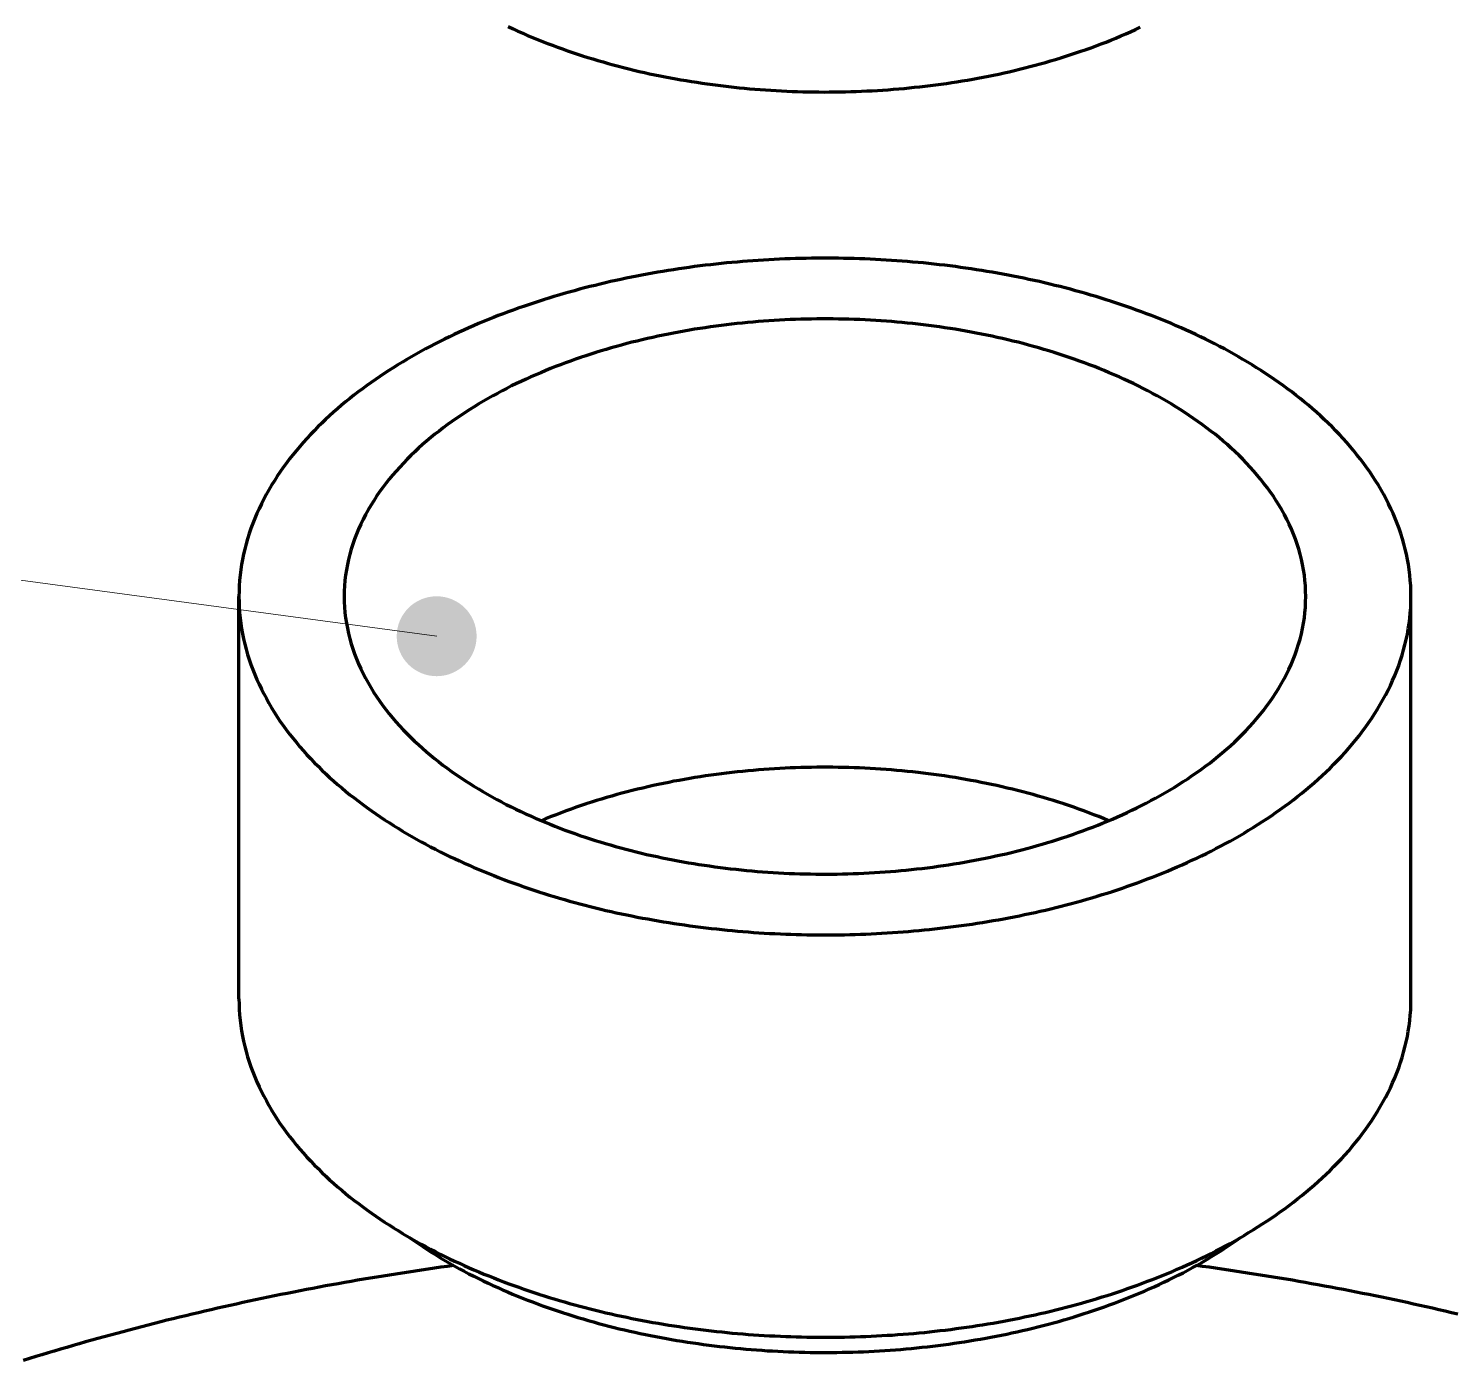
# Model space of a CAD drawing. Header units: millimetres. Extents: x 0 to 841, y 0 to 594.
# Drawn here: x 271.83 to 293.24, y 404.3 to 424.3 of the extents above; entities that cross this region are included whole.
import ezdxf

# ---------------------------------------------------------------- set-up
doc = ezdxf.new("R2010")
doc.units = ezdxf.units.MM
doc.layers.add('01-VISIBLE', color=7, linetype='CONTINUOUS', lineweight=70)
doc.layers.add('08-FINA', color=5, linetype='CONTINUOUS', lineweight=18)

msp = doc.modelspace()

# ---------------------------------------------------------------- hatches: boundary and pattern name
at = {"layer": '08-FINA'}
h = msp.add_hatch(color=7, dxfattribs=at)
h.dxf.hatch_style = 1
edge = h.paths.add_edge_path()
edge.add_arc((277.957, 415.175), 0.6, 0, 360)

# ---------------------------------------------------------------- linework, layer by layer
at = {"layer": '01-VISIBLE'}
for p, q in [((274.988, 409.729), (274.988, 415.771)), ((292.588, 409.729), (292.588, 415.771))]:
    msp.add_line(p, q, dxfattribs=at)
for points in [[(279.032, 424.33), (279.104, 424.296), (279.177, 424.263), (279.25, 424.23), (279.323, 424.198), (279.397, 424.167), (279.471, 424.137), (279.546, 424.107), (279.62, 424.078), (279.695, 424.049), (279.77, 424.021), (279.845, 423.994), (279.921, 423.967), (279.997, 423.942), (280.073, 423.916), (280.149, 423.891), (280.225, 423.867), (280.302, 423.844), (280.378, 423.821), (280.455, 423.799), (280.532, 423.777), (280.609, 423.756), (280.687, 423.735), (280.764, 423.715), (280.842, 423.696), (280.92, 423.677), (280.998, 423.658), (281.076, 423.641), (281.154, 423.623), (281.232, 423.607), (281.311, 423.59), (281.389, 423.575), (281.468, 423.56), (281.547, 423.545), (281.625, 423.531), (281.704, 423.518), (281.783, 423.505), (281.862, 423.493), (281.942, 423.481), (282.021, 423.469), (282.1, 423.459), (282.18, 423.448), (282.259, 423.438), (282.338, 423.429), (282.418, 423.42), (282.498, 423.412), (282.577, 423.404), (282.657, 423.397), (282.737, 423.39), (282.817, 423.384), (282.897, 423.378), (282.976, 423.373), (283.056, 423.368), (283.136, 423.364), (283.216, 423.36), (283.296, 423.357), (283.376, 423.354), (283.456, 423.352), (283.536, 423.35), (283.616, 423.349), (283.696, 423.348), (283.776, 423.347), (283.857, 423.348), (283.937, 423.348), (284.017, 423.349), (284.097, 423.351), (284.177, 423.353), (284.257, 423.356), (284.337, 423.359), (284.417, 423.363), (284.497, 423.367), (284.577, 423.371), (284.657, 423.377), (284.736, 423.382), (284.816, 423.388), (284.896, 423.395), (284.976, 423.402), (285.055, 423.41), (285.135, 423.418), (285.215, 423.426), (285.294, 423.436), (285.374, 423.445), (285.453, 423.455), (285.532, 423.466), (285.612, 423.477), (285.691, 423.489), (285.77, 423.501), (285.849, 423.514), (285.928, 423.527), (286.007, 423.541), (286.086, 423.556), (286.164, 423.57), (286.243, 423.586), (286.321, 423.602), (286.4, 423.618), (286.478, 423.635), (286.556, 423.653), (286.634, 423.671), (286.712, 423.69), (286.789, 423.709), (286.867, 423.729), (286.944, 423.749), (287.022, 423.77), (287.099, 423.792), (287.176, 423.814), (287.252, 423.837), (287.329, 423.86), (287.405, 423.884), (287.482, 423.909), (287.558, 423.934), (287.633, 423.96), (287.709, 423.986), (287.784, 424.013), (287.86, 424.041), (287.934, 424.069), (288.009, 424.098), (288.083, 424.128), (288.158, 424.158), (288.231, 424.189), (288.305, 424.221), (288.378, 424.253), (288.451, 424.286), (288.524, 424.32)], [(292.588, 415.771), (292.587, 415.851), (292.584, 415.932), (292.578, 416.011), (292.571, 416.091), (292.561, 416.171), (292.549, 416.25), (292.535, 416.329), (292.519, 416.407), (292.501, 416.485), (292.481, 416.563), (292.459, 416.64), (292.435, 416.716), (292.409, 416.792), (292.381, 416.867), (292.351, 416.942), (292.32, 417.016), (292.287, 417.089), (292.253, 417.161), (292.216, 417.233), (292.179, 417.303), (292.139, 417.373), (292.099, 417.442), (292.057, 417.51), (292.013, 417.578), (291.969, 417.644), (291.923, 417.71), (291.875, 417.775), (291.827, 417.838), (291.777, 417.901), (291.727, 417.964), (291.675, 418.025), (291.623, 418.085), (291.569, 418.145), (291.514, 418.204), (291.459, 418.261), (291.403, 418.318), (291.345, 418.374), (291.287, 418.43), (291.229, 418.484), (291.169, 418.538), (291.109, 418.591), (291.048, 418.643), (290.986, 418.694), (290.924, 418.744), (290.861, 418.794), (290.798, 418.843), (290.734, 418.891), (290.669, 418.939), (290.604, 418.985), (290.538, 419.031), (290.472, 419.076), (290.405, 419.121), (290.338, 419.164), (290.271, 419.207), (290.202, 419.25), (290.134, 419.291), (290.065, 419.332), (289.996, 419.373), (289.926, 419.412), (289.856, 419.451), (289.786, 419.489), (289.715, 419.527), (289.644, 419.564), (289.572, 419.6), (289.501, 419.636), (289.429, 419.671), (289.356, 419.706), (289.284, 419.739), (289.211, 419.773), (289.138, 419.805), (289.064, 419.838), (288.991, 419.869), (288.917, 419.9), (288.843, 419.93), (288.768, 419.96), (288.694, 419.989), (288.619, 420.018), (288.544, 420.046), (288.468, 420.074), (288.393, 420.101), (288.317, 420.127), (288.242, 420.153), (288.166, 420.179), (288.089, 420.204), (288.013, 420.228), (287.937, 420.252), (287.86, 420.275), (287.783, 420.298), (287.706, 420.321), (287.629, 420.343), (287.552, 420.364), (287.475, 420.385), (287.397, 420.405), (287.319, 420.425), (287.242, 420.444), (287.164, 420.463), (287.086, 420.482), (287.008, 420.5), (286.93, 420.517), (286.851, 420.534), (286.773, 420.551), (286.694, 420.567), (286.616, 420.583), (286.537, 420.598), (286.458, 420.612), (286.379, 420.627), (286.301, 420.641), (286.221, 420.654), (286.142, 420.667), (286.063, 420.679), (285.984, 420.691), (285.905, 420.703), (285.825, 420.714), (285.746, 420.725), (285.666, 420.735), (285.587, 420.745), (285.507, 420.754), (285.428, 420.763), (285.348, 420.772), (285.268, 420.78), (285.189, 420.787), (285.109, 420.794), (285.029, 420.801), (284.949, 420.808), (284.869, 420.814), (284.789, 420.819), (284.709, 420.824), (284.629, 420.829), (284.549, 420.833), (284.469, 420.837), (284.389, 420.84), (284.309, 420.843), (284.229, 420.846), (284.149, 420.848), (284.069, 420.849), (283.989, 420.851), (283.908, 420.852), (283.828, 420.852), (283.748, 420.852), (283.668, 420.852), (283.588, 420.851), (283.508, 420.849), (283.428, 420.848), (283.348, 420.846), (283.267, 420.843), (283.187, 420.84), (283.107, 420.837), (283.027, 420.833), (282.947, 420.829), (282.867, 420.824), (282.787, 420.819), (282.707, 420.814), (282.627, 420.808), (282.548, 420.801), (282.468, 420.794), (282.388, 420.787), (282.308, 420.78), (282.228, 420.772), (282.149, 420.763), (282.069, 420.754), (281.99, 420.745), (281.91, 420.735), (281.83, 420.725), (281.751, 420.714), (281.672, 420.703), (281.592, 420.691), (281.513, 420.679), (281.434, 420.667), (281.355, 420.654), (281.276, 420.641), (281.197, 420.627), (281.118, 420.612), (281.039, 420.598), (280.961, 420.583), (280.882, 420.567), (280.804, 420.551), (280.725, 420.534), (280.647, 420.517), (280.569, 420.5), (280.491, 420.482), (280.413, 420.463), (280.335, 420.444), (280.257, 420.425), (280.179, 420.405), (280.102, 420.385), (280.025, 420.364), (279.947, 420.343), (279.87, 420.321), (279.793, 420.298), (279.716, 420.275), (279.64, 420.252), (279.563, 420.228), (279.487, 420.204), (279.411, 420.179), (279.335, 420.153), (279.259, 420.127), (279.183, 420.101), (279.108, 420.074), (279.033, 420.046), (278.958, 420.018), (278.883, 419.989), (278.808, 419.96), (278.734, 419.93), (278.66, 419.9), (278.586, 419.869), (278.512, 419.838), (278.439, 419.805), (278.366, 419.773), (278.293, 419.739), (278.22, 419.706), (278.148, 419.671), (278.076, 419.636), (278.004, 419.6), (277.933, 419.564), (277.861, 419.527), (277.791, 419.489), (277.72, 419.451), (277.65, 419.412), (277.581, 419.373), (277.511, 419.332), (277.442, 419.291), (277.374, 419.25), (277.306, 419.207), (277.238, 419.164), (277.171, 419.121), (277.104, 419.076), (277.038, 419.031), (276.973, 418.985), (276.907, 418.939), (276.843, 418.891), (276.779, 418.843), (276.715, 418.794), (276.652, 418.744), (276.59, 418.694), (276.528, 418.643), (276.468, 418.591), (276.407, 418.538), (276.348, 418.484), (276.289, 418.43), (276.231, 418.374), (276.174, 418.318), (276.118, 418.261), (276.062, 418.204), (276.008, 418.145), (275.954, 418.085), (275.901, 418.025), (275.85, 417.964), (275.799, 417.901), (275.749, 417.838), (275.701, 417.775), (275.654, 417.71), (275.608, 417.644), (275.563, 417.578), (275.52, 417.51), (275.478, 417.442), (275.437, 417.373), (275.398, 417.303), (275.36, 417.233), (275.324, 417.161), (275.289, 417.089), (275.256, 417.016), (275.225, 416.942), (275.195, 416.867), (275.168, 416.792), (275.142, 416.716), (275.118, 416.64), (275.096, 416.563), (275.076, 416.485), (275.057, 416.407), (275.041, 416.329), (275.027, 416.25), (275.015, 416.171), (275.006, 416.091), (274.998, 416.011), (274.993, 415.932), (274.989, 415.851), (274.988, 415.771)], [(291.008, 415.771), (291.007, 415.852), (291.003, 415.932), (290.996, 416.012), (290.987, 416.091), (290.975, 416.171), (290.961, 416.25), (290.944, 416.328), (290.924, 416.406), (290.902, 416.483), (290.878, 416.559), (290.852, 416.635), (290.823, 416.71), (290.792, 416.784), (290.759, 416.857), (290.724, 416.929), (290.687, 417.001), (290.648, 417.071), (290.608, 417.14), (290.566, 417.208), (290.522, 417.276), (290.476, 417.342), (290.429, 417.407), (290.381, 417.471), (290.331, 417.534), (290.28, 417.596), (290.228, 417.656), (290.174, 417.716), (290.12, 417.775), (290.064, 417.832), (290.007, 417.889), (289.949, 417.945), (289.89, 417.999), (289.831, 418.053), (289.77, 418.106), (289.709, 418.157), (289.647, 418.208), (289.584, 418.257), (289.52, 418.306), (289.455, 418.354), (289.39, 418.401), (289.325, 418.447), (289.258, 418.492), (289.191, 418.536), (289.124, 418.58), (289.056, 418.622), (288.987, 418.664), (288.918, 418.705), (288.849, 418.745), (288.779, 418.784), (288.708, 418.822), (288.637, 418.86), (288.566, 418.897), (288.494, 418.933), (288.422, 418.968), (288.35, 419.002), (288.277, 419.036), (288.204, 419.069), (288.131, 419.102), (288.057, 419.133), (287.983, 419.164), (287.908, 419.194), (287.834, 419.224), (287.759, 419.253), (287.684, 419.281), (287.609, 419.308), (287.533, 419.335), (287.457, 419.361), (287.381, 419.387), (287.305, 419.412), (287.228, 419.436), (287.152, 419.46), (287.075, 419.483), (286.998, 419.505), (286.921, 419.527), (286.843, 419.548), (286.766, 419.569), (286.688, 419.589), (286.61, 419.608), (286.532, 419.627), (286.454, 419.645), (286.376, 419.663), (286.297, 419.68), (286.219, 419.696), (286.14, 419.712), (286.061, 419.728), (285.983, 419.743), (285.904, 419.757), (285.825, 419.771), (285.745, 419.784), (285.666, 419.796), (285.587, 419.808), (285.508, 419.82), (285.428, 419.831), (285.348, 419.841), (285.269, 419.851), (285.189, 419.861), (285.109, 419.869), (285.03, 419.878), (284.95, 419.885), (284.87, 419.893), (284.79, 419.899), (284.71, 419.906), (284.63, 419.911), (284.55, 419.917), (284.47, 419.921), (284.39, 419.925), (284.31, 419.929), (284.229, 419.932), (284.149, 419.935), (284.069, 419.937), (283.989, 419.938), (283.909, 419.939), (283.828, 419.94), (283.748, 419.94), (283.668, 419.939), (283.588, 419.938), (283.507, 419.937), (283.427, 419.935), (283.347, 419.932), (283.267, 419.929), (283.187, 419.925), (283.107, 419.921), (283.027, 419.917), (282.946, 419.911), (282.866, 419.906), (282.786, 419.899), (282.707, 419.893), (282.627, 419.885), (282.547, 419.878), (282.467, 419.869), (282.387, 419.861), (282.308, 419.851), (282.228, 419.841), (282.148, 419.831), (282.069, 419.82), (281.99, 419.808), (281.91, 419.796), (281.831, 419.784), (281.752, 419.771), (281.673, 419.757), (281.594, 419.743), (281.515, 419.728), (281.436, 419.712), (281.358, 419.696), (281.279, 419.68), (281.201, 419.663), (281.122, 419.645), (281.044, 419.627), (280.966, 419.608), (280.889, 419.589), (280.811, 419.569), (280.733, 419.548), (280.656, 419.527), (280.579, 419.505), (280.502, 419.483), (280.425, 419.46), (280.348, 419.436), (280.272, 419.412), (280.195, 419.387), (280.119, 419.361), (280.044, 419.335), (279.968, 419.308), (279.893, 419.281), (279.817, 419.253), (279.743, 419.224), (279.668, 419.194), (279.594, 419.164), (279.52, 419.133), (279.446, 419.102), (279.372, 419.069), (279.299, 419.036), (279.227, 419.002), (279.154, 418.968), (279.082, 418.933), (279.01, 418.897), (278.939, 418.86), (278.868, 418.822), (278.798, 418.784), (278.728, 418.745), (278.658, 418.705), (278.589, 418.664), (278.521, 418.622), (278.453, 418.58), (278.385, 418.536), (278.318, 418.492), (278.252, 418.447), (278.186, 418.401), (278.121, 418.354), (278.057, 418.306), (277.993, 418.257), (277.93, 418.208), (277.868, 418.157), (277.806, 418.106), (277.746, 418.053), (277.686, 417.999), (277.627, 417.945), (277.569, 417.889), (277.513, 417.832), (277.457, 417.775), (277.402, 417.716), (277.349, 417.656), (277.296, 417.596), (277.245, 417.534), (277.195, 417.471), (277.147, 417.407), (277.1, 417.342), (277.055, 417.276), (277.011, 417.208), (276.969, 417.14), (276.928, 417.071), (276.889, 417.001), (276.852, 416.929), (276.818, 416.857), (276.785, 416.784), (276.754, 416.71), (276.725, 416.635), (276.698, 416.559), (276.674, 416.483), (276.652, 416.406), (276.633, 416.328), (276.616, 416.25), (276.601, 416.171), (276.59, 416.091), (276.58, 416.012), (276.574, 415.932), (276.57, 415.852), (276.568, 415.771)], [(274.988, 415.771), (274.989, 415.691), (274.993, 415.611), (274.998, 415.531), (275.006, 415.451), (275.016, 415.372), (275.027, 415.292), (275.041, 415.213), (275.058, 415.135), (275.076, 415.057), (275.096, 414.979), (275.118, 414.902), (275.142, 414.825), (275.168, 414.749), (275.196, 414.674), (275.225, 414.6), (275.257, 414.526), (275.29, 414.453), (275.324, 414.38), (275.361, 414.309), (275.399, 414.238), (275.438, 414.168), (275.479, 414.099), (275.521, 414.031), (275.564, 413.963), (275.609, 413.897), (275.655, 413.831), (275.702, 413.766), (275.751, 413.702), (275.8, 413.639), (275.851, 413.577), (275.903, 413.516), (275.956, 413.455), (276.009, 413.396), (276.064, 413.337), (276.119, 413.279), (276.176, 413.222), (276.233, 413.166), (276.291, 413.111), (276.35, 413.056), (276.41, 413.003), (276.47, 412.95), (276.531, 412.898), (276.593, 412.846), (276.655, 412.796), (276.718, 412.746), (276.782, 412.697), (276.846, 412.649), (276.91, 412.602), (276.976, 412.555), (277.042, 412.509), (277.108, 412.464), (277.175, 412.42), (277.242, 412.376), (277.31, 412.333), (277.378, 412.291), (277.446, 412.249), (277.515, 412.208), (277.585, 412.168), (277.654, 412.128), (277.724, 412.089), (277.795, 412.051), (277.866, 412.013), (277.937, 411.976), (278.008, 411.94), (278.08, 411.904), (278.152, 411.869), (278.225, 411.835), (278.298, 411.801), (278.371, 411.768), (278.444, 411.735), (278.517, 411.703), (278.591, 411.671), (278.665, 411.64), (278.739, 411.61), (278.814, 411.58), (278.888, 411.551), (278.963, 411.522), (279.039, 411.494), (279.114, 411.467), (279.189, 411.44), (279.265, 411.413), (279.341, 411.387), (279.417, 411.362), (279.493, 411.337), (279.57, 411.312), (279.646, 411.289), (279.723, 411.265), (279.8, 411.242), (279.877, 411.22), (279.954, 411.198), (280.031, 411.177), (280.109, 411.156), (280.186, 411.136), (280.264, 411.116), (280.342, 411.096), (280.42, 411.078), (280.498, 411.059), (280.576, 411.041), (280.655, 411.024), (280.733, 411.007), (280.811, 410.99), (280.89, 410.974), (280.969, 410.958), (281.047, 410.943), (281.126, 410.929), (281.205, 410.914), (281.284, 410.901), (281.363, 410.887), (281.443, 410.874), (281.522, 410.862), (281.601, 410.85), (281.68, 410.839), (281.76, 410.827), (281.839, 410.817), (281.919, 410.807), (281.999, 410.797), (282.078, 410.787), (282.158, 410.779), (282.238, 410.77), (282.318, 410.762), (282.397, 410.755), (282.477, 410.747), (282.557, 410.741), (282.637, 410.734), (282.717, 410.728), (282.797, 410.723), (282.877, 410.718), (282.957, 410.713), (283.037, 410.709), (283.118, 410.705), (283.198, 410.702), (283.278, 410.699), (283.358, 410.697), (283.438, 410.695), (283.518, 410.693), (283.599, 410.692), (283.679, 410.691), (283.759, 410.691), (283.839, 410.691), (283.919, 410.691), (284, 410.692), (284.08, 410.693), (284.16, 410.695), (284.24, 410.697), (284.32, 410.7), (284.401, 410.703), (284.481, 410.706), (284.561, 410.71), (284.641, 410.715), (284.721, 410.719), (284.801, 410.724), (284.881, 410.73), (284.961, 410.736), (285.041, 410.742), (285.121, 410.749), (285.201, 410.757), (285.281, 410.764), (285.36, 410.772), (285.44, 410.781), (285.52, 410.79), (285.6, 410.799), (285.679, 410.809), (285.759, 410.82), (285.838, 410.83), (285.918, 410.842), (285.997, 410.853), (286.076, 410.865), (286.155, 410.878), (286.235, 410.891), (286.314, 410.904), (286.393, 410.918), (286.472, 410.933), (286.55, 410.947), (286.629, 410.963), (286.708, 410.978), (286.786, 410.995), (286.865, 411.011), (286.943, 411.028), (287.021, 411.046), (287.1, 411.064), (287.178, 411.083), (287.256, 411.102), (287.333, 411.121), (287.411, 411.141), (287.489, 411.162), (287.566, 411.183), (287.643, 411.204), (287.72, 411.226), (287.797, 411.249), (287.874, 411.272), (287.951, 411.295), (288.028, 411.319), (288.104, 411.344), (288.18, 411.369), (288.256, 411.394), (288.332, 411.42), (288.408, 411.447), (288.483, 411.474), (288.558, 411.502), (288.633, 411.53), (288.708, 411.559), (288.783, 411.588), (288.857, 411.618), (288.932, 411.649), (289.005, 411.68), (289.079, 411.712), (289.153, 411.744), (289.226, 411.777), (289.299, 411.81), (289.371, 411.844), (289.444, 411.879), (289.516, 411.914), (289.587, 411.95), (289.659, 411.986), (289.73, 412.024), (289.801, 412.061), (289.871, 412.1), (289.941, 412.139), (290.011, 412.179)], [(276.568, 415.771), (276.57, 415.691), (276.574, 415.611), (276.58, 415.532), (276.589, 415.452), (276.601, 415.373), (276.616, 415.294), (276.633, 415.216), (276.652, 415.138), (276.674, 415.061), (276.698, 414.985), (276.724, 414.909), (276.753, 414.834), (276.784, 414.76), (276.817, 414.687), (276.851, 414.615), (276.888, 414.544), (276.927, 414.474), (276.967, 414.405), (277.009, 414.337), (277.053, 414.27), (277.098, 414.204), (277.145, 414.139), (277.193, 414.075), (277.243, 414.012), (277.294, 413.95), (277.346, 413.889), (277.399, 413.83), (277.454, 413.771), (277.509, 413.713), (277.566, 413.657), (277.624, 413.601), (277.682, 413.547), (277.742, 413.493), (277.802, 413.441), (277.863, 413.389), (277.926, 413.338), (277.988, 413.289), (278.052, 413.24), (278.116, 413.192), (278.181, 413.145), (278.247, 413.099), (278.313, 413.054), (278.379, 413.01), (278.447, 412.967), (278.515, 412.924), (278.583, 412.883), (278.652, 412.842), (278.721, 412.802), (278.791, 412.763), (278.861, 412.724), (278.932, 412.687), (279.003, 412.65), (279.075, 412.614), (279.147, 412.578), (279.219, 412.544), (279.291, 412.51), (279.364, 412.477), (279.438, 412.445), (279.511, 412.413), (279.585, 412.382), (279.659, 412.352), (279.733, 412.322), (279.808, 412.293), (279.883, 412.265), (279.958, 412.238), (280.034, 412.211), (280.109, 412.185), (280.185, 412.159), (280.261, 412.134), (280.338, 412.11), (280.414, 412.086), (280.491, 412.063), (280.568, 412.041), (280.645, 412.019), (280.722, 411.997), (280.799, 411.977), (280.877, 411.957), (280.954, 411.937), (281.032, 411.919), (281.11, 411.9), (281.188, 411.883), (281.266, 411.865), (281.345, 411.849), (281.423, 411.833), (281.502, 411.817), (281.58, 411.803), (281.659, 411.788), (281.738, 411.774), (281.817, 411.761), (281.896, 411.749), (281.975, 411.736), (282.055, 411.725), (282.134, 411.714), (282.213, 411.703), (282.293, 411.693), (282.372, 411.684), (282.452, 411.675), (282.531, 411.667), (282.611, 411.659), (282.691, 411.651), (282.771, 411.644), (282.85, 411.638), (282.93, 411.632), (283.01, 411.627), (283.09, 411.622), (283.17, 411.618), (283.25, 411.614), (283.33, 411.611), (283.41, 411.609), (283.49, 411.606), (283.57, 411.605), (283.65, 411.604), (283.73, 411.603), (283.81, 411.603), (283.89, 411.603), (283.97, 411.604), (284.051, 411.606), (284.131, 411.608), (284.211, 411.61), (284.291, 411.613), (284.371, 411.616), (284.451, 411.62), (284.531, 411.625), (284.61, 411.63), (284.69, 411.636), (284.77, 411.642), (284.85, 411.648), (284.93, 411.655), (285.009, 411.663), (285.089, 411.671), (285.169, 411.68), (285.248, 411.689), (285.328, 411.699), (285.407, 411.709), (285.486, 411.72), (285.566, 411.731), (285.645, 411.743), (285.724, 411.755), (285.803, 411.768), (285.882, 411.782), (285.961, 411.796), (286.039, 411.811), (286.118, 411.826), (286.197, 411.842), (286.275, 411.858), (286.353, 411.875), (286.431, 411.892), (286.509, 411.91), (286.587, 411.929), (286.665, 411.948), (286.743, 411.968), (286.82, 411.988), (286.897, 412.009), (286.974, 412.031), (287.051, 412.053), (287.128, 412.076), (287.205, 412.099), (287.281, 412.123), (287.357, 412.148), (287.433, 412.173), (287.509, 412.199), (287.584, 412.226), (287.66, 412.253), (287.735, 412.281), (287.81, 412.309), (287.884, 412.339), (287.958, 412.368), (288.032, 412.399), (288.106, 412.43), (288.179, 412.462), (288.252, 412.495), (288.325, 412.529), (288.398, 412.563), (288.47, 412.598), (288.541, 412.634), (288.613, 412.67), (288.683, 412.707), (288.754, 412.745), (288.824, 412.784), (288.894, 412.824)], [(288.894, 412.824), (288.963, 412.865), (289.033, 412.906), (289.101, 412.949), (289.169, 412.992), (289.237, 413.036), (289.304, 413.082), (289.371, 413.128), (289.436, 413.175), (289.501, 413.223), (289.566, 413.271), (289.629, 413.321), (289.692, 413.372), (289.754, 413.424), (289.816, 413.477), (289.876, 413.53), (289.936, 413.585), (289.994, 413.641), (290.052, 413.698), (290.108, 413.756), (290.163, 413.815), (290.217, 413.875), (290.27, 413.936), (290.322, 413.998), (290.372, 414.061), (290.421, 414.125), (290.469, 414.191), (290.515, 414.257), (290.559, 414.325), (290.602, 414.393), (290.643, 414.463), (290.683, 414.533), (290.72, 414.605), (290.755, 414.678), (290.789, 414.751), (290.82, 414.826), (290.849, 414.901), (290.876, 414.977), (290.901, 415.054), (290.923, 415.132), (290.943, 415.211), (290.96, 415.29), (290.975, 415.369), (290.987, 415.449), (290.996, 415.529), (291.003, 415.61), (291.007, 415.691), (291.008, 415.771)], [(290.011, 412.179), (290.081, 412.22), (290.151, 412.261), (290.22, 412.304), (290.289, 412.347), (290.357, 412.391), (290.425, 412.435), (290.493, 412.48), (290.56, 412.526), (290.626, 412.573), (290.692, 412.621), (290.757, 412.669), (290.822, 412.718), (290.886, 412.768), (290.95, 412.819), (291.012, 412.87), (291.075, 412.922), (291.136, 412.976), (291.197, 413.029), (291.257, 413.084), (291.316, 413.14), (291.374, 413.196), (291.432, 413.254), (291.489, 413.312), (291.544, 413.371), (291.599, 413.431), (291.653, 413.492), (291.706, 413.554), (291.757, 413.616), (291.808, 413.68), (291.857, 413.744), (291.906, 413.81), (291.953, 413.876), (291.999, 413.943), (292.043, 414.011), (292.086, 414.08), (292.128, 414.149), (292.168, 414.22), (292.207, 414.292), (292.244, 414.364), (292.279, 414.437), (292.313, 414.511), (292.345, 414.585), (292.375, 414.661), (292.404, 414.737), (292.43, 414.814), (292.455, 414.891), (292.478, 414.969), (292.498, 415.048), (292.517, 415.127), (292.534, 415.206), (292.548, 415.286), (292.56, 415.366), (292.57, 415.447), (292.578, 415.528), (292.584, 415.609), (292.587, 415.69), (292.588, 415.771)], [(288.047, 412.405), (287.973, 412.436), (287.899, 412.466), (287.825, 412.495), (287.75, 412.524), (287.675, 412.552), (287.6, 412.58), (287.524, 412.606), (287.449, 412.632), (287.373, 412.658), (287.297, 412.682), (287.22, 412.707), (287.144, 412.73), (287.067, 412.753), (286.99, 412.775), (286.913, 412.797), (286.836, 412.818), (286.759, 412.839), (286.681, 412.858), (286.603, 412.878), (286.526, 412.896), (286.448, 412.915), (286.37, 412.932), (286.291, 412.949), (286.213, 412.966), (286.135, 412.981), (286.056, 412.997), (285.977, 413.011), (285.899, 413.026), (285.82, 413.039), (285.741, 413.052), (285.662, 413.065), (285.583, 413.077), (285.503, 413.088), (285.424, 413.099), (285.345, 413.11), (285.265, 413.12), (285.186, 413.129), (285.106, 413.138), (285.027, 413.146), (284.947, 413.154), (284.867, 413.161), (284.788, 413.168), (284.708, 413.174), (284.628, 413.179), (284.548, 413.185), (284.468, 413.189), (284.388, 413.193), (284.308, 413.197), (284.228, 413.2), (284.148, 413.203), (284.068, 413.205), (283.988, 413.206), (283.908, 413.207), (283.828, 413.208), (283.748, 413.208), (283.668, 413.207), (283.588, 413.206), (283.508, 413.205), (283.428, 413.203), (283.348, 413.2), (283.268, 413.197), (283.188, 413.193), (283.108, 413.189), (283.028, 413.185), (282.949, 413.179), (282.869, 413.174), (282.789, 413.168), (282.709, 413.161), (282.629, 413.154), (282.55, 413.146), (282.47, 413.138), (282.391, 413.129), (282.311, 413.12), (282.232, 413.11), (282.152, 413.099), (282.073, 413.088), (281.994, 413.077), (281.915, 413.065), (281.836, 413.052), (281.757, 413.039), (281.678, 413.026), (281.599, 413.011), (281.52, 412.997), (281.442, 412.981), (281.363, 412.966), (281.285, 412.949), (281.207, 412.932), (281.129, 412.915), (281.051, 412.896), (280.973, 412.878), (280.895, 412.858), (280.818, 412.839), (280.74, 412.818), (280.663, 412.797), (280.586, 412.775), (280.509, 412.753), (280.433, 412.73), (280.356, 412.707), (280.28, 412.682), (280.204, 412.658), (280.128, 412.632), (280.052, 412.606), (279.977, 412.58), (279.902, 412.552), (279.827, 412.524), (279.752, 412.495), (279.677, 412.466), (279.603, 412.436), (279.529, 412.405)], [(274.988, 409.729), (274.989, 409.649), (274.993, 409.569), (274.998, 409.489), (275.006, 409.409), (275.016, 409.329), (275.027, 409.25), (275.041, 409.171), (275.058, 409.093), (275.076, 409.014), (275.096, 408.937), (275.118, 408.86), (275.142, 408.783), (275.168, 408.707), (275.196, 408.632), (275.225, 408.558), (275.257, 408.484), (275.29, 408.411), (275.324, 408.338), (275.361, 408.267), (275.399, 408.196), (275.438, 408.126), (275.479, 408.057), (275.521, 407.989), (275.564, 407.921), (275.609, 407.855), (275.655, 407.789), (275.702, 407.724), (275.751, 407.66), (275.8, 407.597), (275.851, 407.535), (275.903, 407.474), (275.956, 407.413), (276.009, 407.354), (276.064, 407.295), (276.119, 407.237), (276.176, 407.18), (276.233, 407.124), (276.291, 407.069), (276.35, 407.014), (276.41, 406.961), (276.47, 406.908), (276.531, 406.856), (276.593, 406.804), (276.655, 406.754), (276.718, 406.704), (276.782, 406.655), (276.846, 406.607), (276.91, 406.56), (276.976, 406.513), (277.042, 406.467), (277.108, 406.422), (277.175, 406.378), (277.242, 406.334), (277.31, 406.291), (277.378, 406.249), (277.446, 406.207), (277.515, 406.166), (277.585, 406.126), (277.654, 406.086), (277.724, 406.047), (277.795, 406.009), (277.866, 405.971), (277.937, 405.934), (278.008, 405.898), (278.08, 405.862), (278.152, 405.827), (278.225, 405.793), (278.298, 405.759), (278.371, 405.726), (278.444, 405.693), (278.517, 405.661), (278.591, 405.629), (278.665, 405.598), (278.739, 405.568), (278.814, 405.538), (278.888, 405.509), (278.963, 405.48), (279.039, 405.452), (279.114, 405.425), (279.189, 405.398), (279.265, 405.371), (279.341, 405.345), (279.417, 405.32), (279.493, 405.295), (279.57, 405.27), (279.646, 405.247), (279.723, 405.223), (279.8, 405.2), (279.877, 405.178), (279.954, 405.156), (280.031, 405.135), (280.109, 405.114), (280.186, 405.094), (280.264, 405.074), (280.342, 405.054), (280.42, 405.035), (280.498, 405.017), (280.576, 404.999), (280.655, 404.982), (280.733, 404.965), (280.811, 404.948), (280.89, 404.932), (280.969, 404.916), (281.047, 404.901), (281.126, 404.887), (281.205, 404.872), (281.284, 404.859), (281.363, 404.845), (281.443, 404.832), (281.522, 404.82), (281.601, 404.808), (281.68, 404.796), (281.76, 404.785), (281.839, 404.775), (281.919, 404.765), (281.999, 404.755), (282.078, 404.745), (282.158, 404.737), (282.238, 404.728), (282.318, 404.72), (282.397, 404.712), (282.477, 404.705), (282.557, 404.699), (282.637, 404.692), (282.717, 404.686), (282.797, 404.681), (282.877, 404.676), (282.957, 404.671), (283.037, 404.667), (283.118, 404.663), (283.198, 404.66), (283.278, 404.657), (283.358, 404.655), (283.438, 404.653), (283.518, 404.651), (283.599, 404.65), (283.679, 404.649), (283.759, 404.649), (283.839, 404.649), (283.919, 404.649), (284, 404.65), (284.08, 404.651), (284.16, 404.653), (284.24, 404.655), (284.32, 404.658), (284.401, 404.661), (284.481, 404.664), (284.561, 404.668), (284.641, 404.672), (284.721, 404.677), (284.801, 404.682), (284.881, 404.688), (284.961, 404.694), (285.041, 404.7), (285.121, 404.707), (285.201, 404.714), (285.281, 404.722), (285.36, 404.73), (285.44, 404.739), (285.52, 404.748), (285.6, 404.757), (285.679, 404.767), (285.759, 404.778), (285.838, 404.788), (285.918, 404.8), (285.997, 404.811), (286.076, 404.823), (286.155, 404.836), (286.235, 404.849), (286.314, 404.862), (286.393, 404.876), (286.472, 404.891), (286.55, 404.905), (286.629, 404.921), (286.708, 404.936), (286.786, 404.953), (286.865, 404.969), (286.943, 404.986), (287.021, 405.004), (287.1, 405.022), (287.178, 405.041), (287.256, 405.06), (287.333, 405.079), (287.411, 405.099), (287.489, 405.12), (287.566, 405.141), (287.643, 405.162), (287.72, 405.184), (287.797, 405.206), (287.874, 405.229), (287.951, 405.253), (288.028, 405.277), (288.104, 405.302), (288.18, 405.327), (288.256, 405.352), (288.332, 405.378), (288.408, 405.405), (288.483, 405.432), (288.558, 405.46), (288.633, 405.488), (288.708, 405.517), (288.783, 405.546), (288.857, 405.576), (288.932, 405.607), (289.005, 405.638), (289.079, 405.669), (289.153, 405.702), (289.226, 405.735), (289.299, 405.768), (289.371, 405.802), (289.444, 405.837), (289.516, 405.872), (289.587, 405.908), (289.659, 405.944), (289.73, 405.982), (289.801, 406.019), (289.871, 406.058), (289.941, 406.097), (290.011, 406.137)], [(290.011, 406.137), (290.081, 406.178), (290.151, 406.219), (290.22, 406.262), (290.289, 406.305), (290.357, 406.349), (290.425, 406.393), (290.493, 406.438), (290.56, 406.484), (290.626, 406.531), (290.692, 406.579), (290.757, 406.627), (290.822, 406.676), (290.886, 406.726), (290.95, 406.777), (291.012, 406.828), (291.075, 406.88), (291.136, 406.933), (291.197, 406.987), (291.257, 407.042), (291.316, 407.098), (291.374, 407.154), (291.432, 407.212), (291.489, 407.27), (291.544, 407.329), (291.599, 407.389), (291.653, 407.45), (291.706, 407.512), (291.757, 407.574), (291.808, 407.638), (291.857, 407.702), (291.906, 407.767), (291.953, 407.834), (291.999, 407.901), (292.043, 407.969), (292.086, 408.038), (292.128, 408.107), (292.168, 408.178), (292.207, 408.249), (292.244, 408.322), (292.279, 408.395), (292.313, 408.469), (292.345, 408.543), (292.375, 408.619), (292.404, 408.695), (292.43, 408.772), (292.455, 408.849), (292.478, 408.927), (292.498, 409.005), (292.517, 409.085), (292.534, 409.164), (292.548, 409.244), (292.56, 409.324), (292.57, 409.405), (292.578, 409.486), (292.584, 409.567), (292.587, 409.648), (292.588, 409.729)], [(277.55, 406.146), (277.616, 406.099), (277.682, 406.054), (277.748, 406.009), (277.816, 405.965), (277.883, 405.921), (277.952, 405.879), (278.02, 405.837), (278.089, 405.796), (278.159, 405.756), (278.229, 405.716), (278.299, 405.678), (278.37, 405.64), (278.441, 405.602), (278.513, 405.566), (278.584, 405.53), (278.657, 405.494), (278.729, 405.46), (278.802, 405.426), (278.875, 405.393), (278.948, 405.36), (279.022, 405.328), (279.096, 405.297), (279.17, 405.266), (279.245, 405.236), (279.32, 405.207), (279.395, 405.178), (279.47, 405.15), (279.545, 405.122), (279.621, 405.095), (279.697, 405.069), (279.773, 405.043), (279.849, 405.018), (279.926, 404.993), (280.002, 404.969), (280.079, 404.946), (280.156, 404.923), (280.233, 404.9), (280.311, 404.878), (280.388, 404.857), (280.466, 404.836), (280.544, 404.816), (280.621, 404.796), (280.699, 404.777), (280.778, 404.759), (280.856, 404.741), (280.934, 404.723), (281.013, 404.706), (281.091, 404.69), (281.17, 404.674), (281.249, 404.658), (281.328, 404.643), (281.407, 404.629), (281.486, 404.615), (281.565, 404.601), (281.645, 404.588), (281.724, 404.576), (281.803, 404.564), (281.883, 404.552), (281.962, 404.541), (282.042, 404.531), (282.122, 404.521), (282.202, 404.511), (282.281, 404.502), (282.361, 404.493), (282.441, 404.485), (282.521, 404.478), (282.601, 404.47), (282.681, 404.464), (282.761, 404.457), (282.842, 404.452), (282.922, 404.446), (283.002, 404.442), (283.082, 404.437), (283.162, 404.433), (283.243, 404.43), (283.323, 404.427), (283.403, 404.425), (283.484, 404.423), (283.564, 404.421), (283.644, 404.42), (283.725, 404.419), (283.805, 404.419), (283.885, 404.42), (283.966, 404.42), (284.046, 404.422), (284.126, 404.423), (284.206, 404.426), (284.287, 404.428), (284.367, 404.431), (284.447, 404.435), (284.528, 404.439), (284.608, 404.444), (284.688, 404.449), (284.768, 404.454), (284.848, 404.46), (284.928, 404.466), (285.008, 404.473), (285.088, 404.481), (285.168, 404.489), (285.248, 404.497), (285.328, 404.506), (285.408, 404.515), (285.488, 404.525), (285.567, 404.535), (285.647, 404.546), (285.726, 404.557), (285.806, 404.569), (285.885, 404.581), (285.965, 404.593), (286.044, 404.607), (286.123, 404.62), (286.202, 404.635), (286.281, 404.649), (286.36, 404.664), (286.439, 404.68), (286.518, 404.696), (286.596, 404.713), (286.675, 404.73), (286.753, 404.748), (286.831, 404.766), (286.909, 404.785), (286.987, 404.805), (287.065, 404.824), (287.143, 404.845), (287.22, 404.866), (287.298, 404.887), (287.375, 404.909), (287.452, 404.932), (287.529, 404.955), (287.606, 404.979), (287.682, 405.003), (287.759, 405.028), (287.835, 405.054), (287.911, 405.08), (287.987, 405.106), (288.062, 405.134), (288.138, 405.161), (288.213, 405.19), (288.288, 405.219), (288.362, 405.248), (288.437, 405.279), (288.511, 405.31), (288.585, 405.341), (288.658, 405.373), (288.732, 405.406), (288.805, 405.44), (288.877, 405.474), (288.95, 405.509), (289.022, 405.544), (289.094, 405.581), (289.165, 405.618), (289.236, 405.655), (289.307, 405.694), (289.377, 405.733), (289.446, 405.772)], [(289.446, 405.772), (289.521, 405.816), (289.595, 405.86), (289.668, 405.906), (289.741, 405.952), (289.813, 405.999), (289.885, 406.047), (289.956, 406.096), (290.026, 406.146)], [(278.213, 405.725), (278.116, 405.712), (278.02, 405.699), (277.923, 405.685), (277.827, 405.671), (277.73, 405.657), (277.634, 405.643), (277.538, 405.628), (277.441, 405.613), (277.345, 405.598), (277.249, 405.583), (277.153, 405.567), (277.056, 405.552), (276.96, 405.536), (276.864, 405.52), (276.768, 405.503), (276.672, 405.486), (276.576, 405.47), (276.48, 405.452), (276.384, 405.435), (276.288, 405.418), (276.192, 405.4), (276.097, 405.382), (276.001, 405.363), (275.905, 405.345), (275.81, 405.326), (275.714, 405.307), (275.619, 405.288), (275.523, 405.269), (275.428, 405.249), (275.332, 405.229), (275.237, 405.209), (275.142, 405.188), (275.046, 405.168), (274.951, 405.147), (274.856, 405.126), (274.761, 405.105), (274.666, 405.083), (274.571, 405.061), (274.476, 405.039), (274.381, 405.017), (274.286, 404.995), (274.191, 404.972), (274.097, 404.949), (274.002, 404.926), (273.907, 404.903), (273.813, 404.879), (273.718, 404.855), (273.624, 404.831), (273.529, 404.807), (273.435, 404.782), (273.341, 404.757), (273.247, 404.732), (273.153, 404.707), (273.059, 404.681), (272.965, 404.656), (272.871, 404.63), (272.777, 404.603), (272.683, 404.577), (272.589, 404.55), (272.496, 404.523), (272.402, 404.496), (272.308, 404.469), (272.215, 404.441), (272.122, 404.413), (272.028, 404.385), (271.935, 404.357), (271.842, 404.328), (271.749, 404.299)], [(293.29, 404.995), (293.196, 405.017), (293.101, 405.039), (293.006, 405.061), (292.911, 405.083), (292.816, 405.105), (292.721, 405.126), (292.625, 405.147), (292.53, 405.168), (292.435, 405.188), (292.34, 405.209), (292.244, 405.229), (292.149, 405.249), (292.053, 405.268), (291.958, 405.288), (291.862, 405.307), (291.767, 405.326), (291.671, 405.345), (291.575, 405.363), (291.48, 405.382), (291.384, 405.4), (291.288, 405.417), (291.192, 405.435), (291.096, 405.452), (291, 405.47), (290.904, 405.486), (290.808, 405.503), (290.712, 405.519), (290.616, 405.536), (290.52, 405.552), (290.424, 405.567), (290.328, 405.583), (290.231, 405.598), (290.135, 405.613), (290.039, 405.628), (289.942, 405.643), (289.846, 405.657), (289.75, 405.671), (289.653, 405.685), (289.557, 405.699), (289.46, 405.712), (289.364, 405.725)]]:
    msp.add_lwpolyline(points, dxfattribs=at)
at = {"layer": '08-FINA'}
msp.add_line((51.46, 445.654), (277.957, 415.175), dxfattribs=at)

doc.saveas('drawing.dxf')
